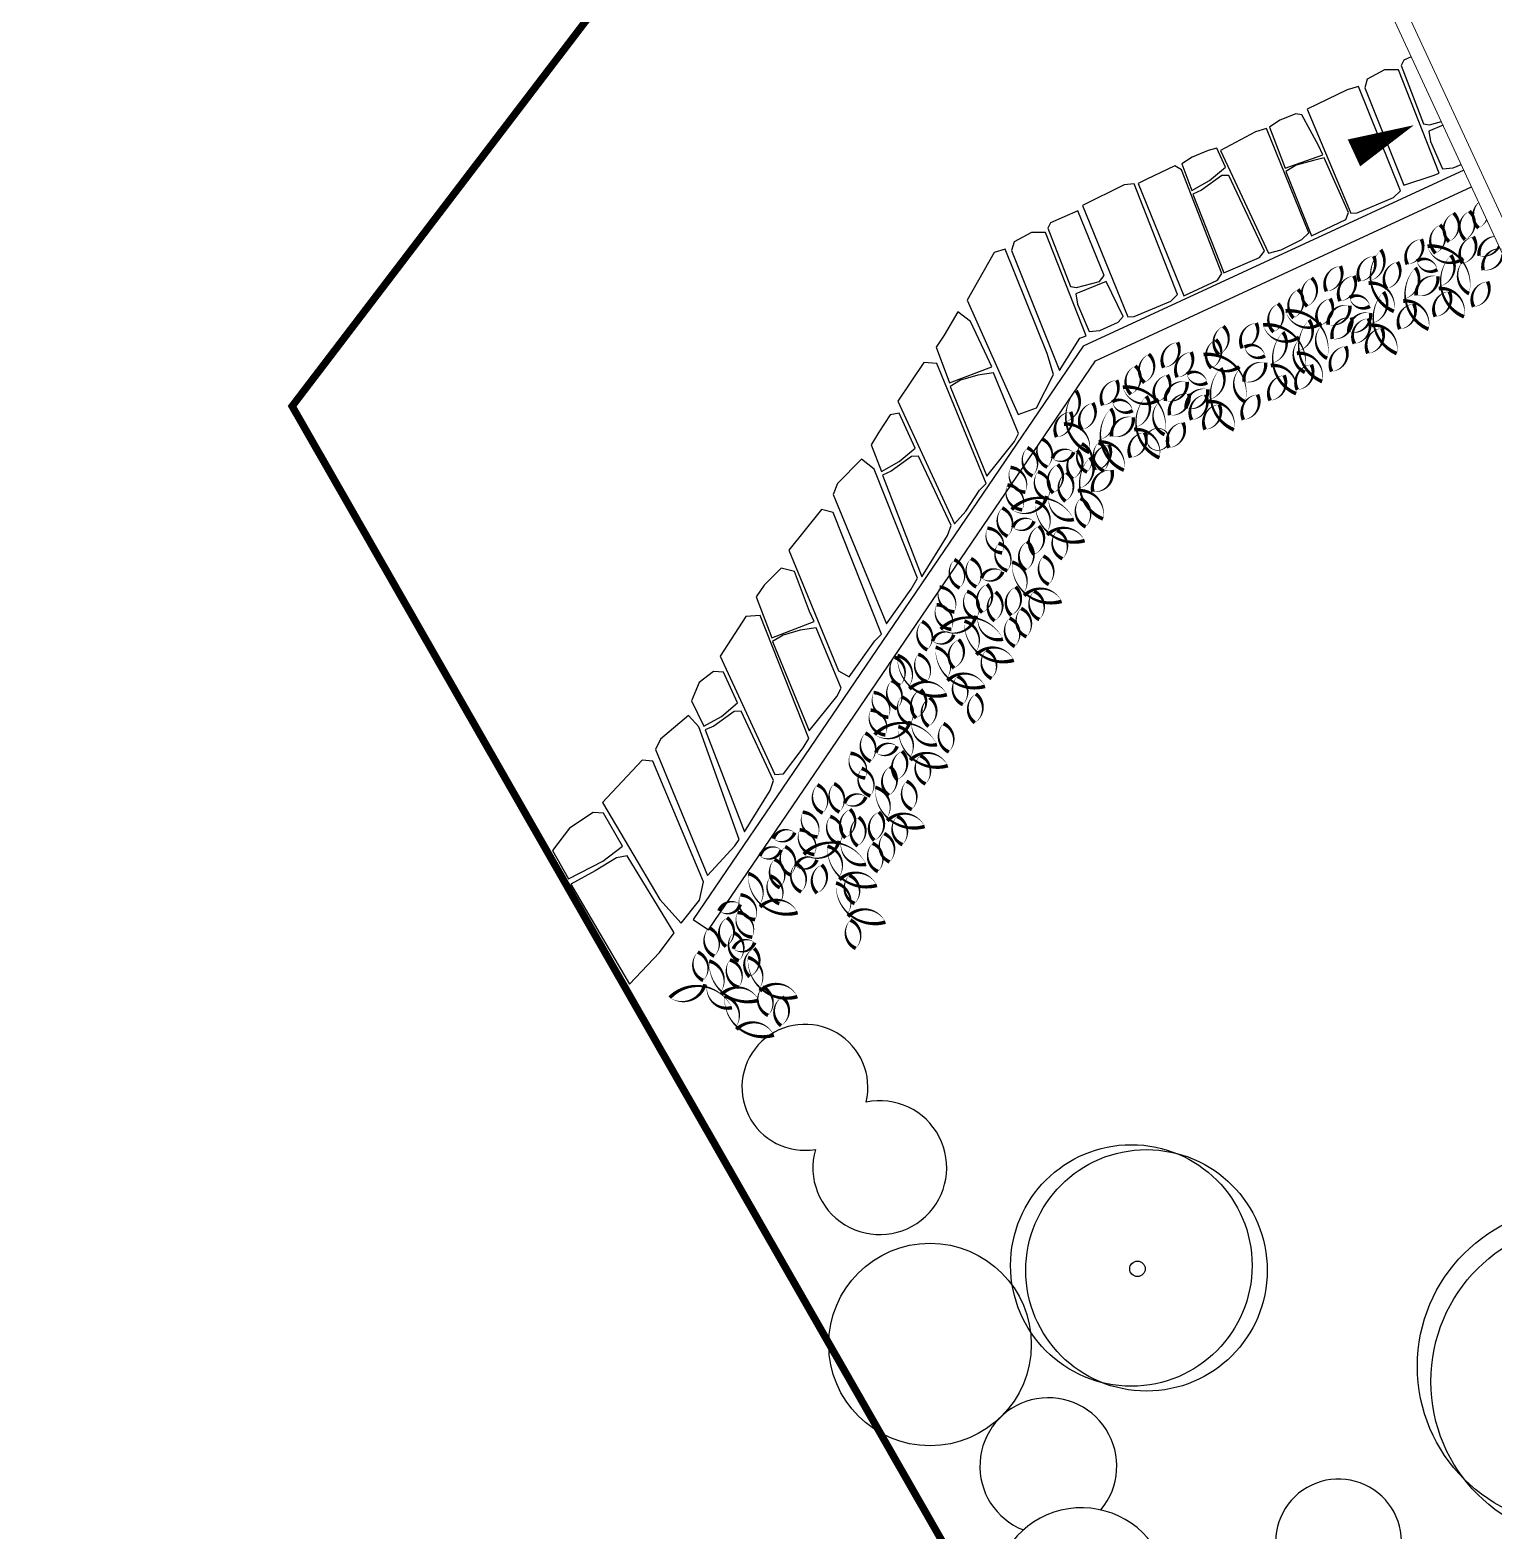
# Model space of a CAD drawing. Header units: metres. Extents: x -183 to 1639, y -350 to 198.
# Drawn here: x 1312.23 to 1332.02, y -24.85 to -4.57 of the extents above; entities that cross this region are included whole.
import ezdxf

# ---------------------------------------------------------------- set-up
doc = ezdxf.new("R2010")
doc.units = ezdxf.units.M
doc.header["$MEASUREMENT"] = 0
doc.linetypes.add('DASHED', pattern=[19.05, 12.7, -6.35])
for name, color, linetype in [('dveře', 3, 'Continuous'), ('kanalizace', 36, 'Continuous'), ('PODL0$0$HSV_POD', 7, 'Continuous'), ('SRAFY-TERÉN', 252, 'Continuous'), ('zariz.predmety', 203, 'Continuous'), ('ZDIVO', 1, 'Continuous')]:
    doc.layers.add(name, color=color, linetype=linetype)
picture_1 = doc.add_image_def('image4.jpg', size_in_pixel=(1920, 1200))

msp = doc.modelspace()

# ---------------------------------------------------------------- linework, layer by layer
at = {"linetype": 'Continuous', "lineweight": 0, "const_width": 0.1, "flags": 128}
msp.add_lwpolyline([(1336.027, 7.085), (1352.018, -27.463), (1336.582, -34.594, -0.388879), (1328.594, -32.044), (1315.775, -9.656), (1324.595, 1.918)], format="xyb", close=True, dxfattribs=at)
at = {"layer": 'dveře', "linetype": 'Continuous', "lineweight": 0}
msp.add_lwpolyline([(1335.15, 4.696), (1339.614, -4.951), (1332.445, -8.269), (1327.98, 1.377)], close=True, dxfattribs=at)
at = {"layer": 'dveře', "linetype": 'DASHED', "lineweight": 0}
msp.add_lwpolyline([(1335.052, 4.43), (1339.349, -4.854), (1332.543, -8.004), (1328.246, 1.28)], close=True, dxfattribs=at)
at = {"layer": 'kanalizace', "lineweight": 0, "ltscale": 0.06}
msp.add_circle((1327.475, -10.103), 0.15, dxfattribs=at)
at = {"layer": 'PODL0$0$HSV_POD'}
msp.add_line((1317.425, -12.539), (1315.775, -9.656), dxfattribs=at)
at = {"layer": 'PODL0$0$HSV_POD', "const_width": 0.01}
for points in [[(1315.775, -9.656), (1324.595, 1.918)], [(1319.995, -17.026), (1317.425, -12.539)], [(1319.995, -17.026), (1328.594, -32.044)]]:
    msp.add_lwpolyline(points, dxfattribs=at)
at = {"layer": 'SRAFY-TERÉN'}
for p, q in [((1331.609, -6.463), (1326.466, -8.844)), ((1326.634, -9.042), (1331.714, -6.69)), ((1326.466, -8.844), (1321.194, -16.593)), ((1321.401, -16.734), (1326.634, -9.042)), ((1321.194, -16.593), (1321.401, -16.734))]:
    msp.add_line(p, q, dxfattribs=at)
for points in [[(1330.901, -4.932), (1330.798, -4.977), (1330.763, -5.052), (1331.067, -5.838), (1331.148, -5.851), (1331.307, -5.809)], [(1330.802, -6.667), (1331.196, -6.537), (1331.279, -6.505), (1330.729, -5.108), (1330.54, -5.109), (1330.306, -5.234), (1330.271, -5.351), (1330.802, -6.667)], [(1330.185, -5.336), (1330.036, -5.378), (1329.493, -5.642), (1330.084, -7.045), (1330.171, -7.04), (1330.662, -6.834), (1330.755, -6.744), (1330.185, -5.336)], [(1329.195, -6.436), (1329.704, -6.257), (1329.648, -6.131), (1329.423, -5.719), (1329.341, -5.703), (1329.122, -5.791), (1328.982, -5.882), (1329.195, -6.436)], [(1331.33, -5.859), (1331.139, -5.938), (1331.162, -6.076), (1331.323, -6.448), (1331.467, -6.435), (1331.574, -6.387)], [(1328.945, -5.903), (1328.796, -5.945), (1328.32, -6.198), (1328.969, -7.585), (1329.144, -7.542), (1329.422, -7.401), (1329.515, -7.311), (1328.945, -5.903)], [(1328.945, -5.903), (1328.796, -5.945), (1328.32, -6.198), (1328.969, -7.585), (1329.144, -7.542), (1329.422, -7.401), (1329.515, -7.311), (1328.945, -5.903)], [(1327.936, -6.74), (1328.173, -6.606), (1328.39, -6.423), (1328.274, -6.166), (1328.157, -6.201), (1327.938, -6.289), (1327.798, -6.38), (1327.936, -6.74)], [(1327.828, -8.164), (1328.28, -7.95), (1328.341, -7.86), (1327.796, -6.46), (1327.705, -6.406), (1327.317, -6.593), (1327.211, -6.644), (1327.828, -8.164)], [(1329.552, -7.355), (1330.017, -7.13), (1330.054, -7.037), (1329.722, -6.298), (1329.577, -6.333), (1329.345, -6.399), (1329.204, -6.484), (1329.552, -7.355)], [(1327.155, -6.648), (1327.021, -6.662), (1326.456, -6.941), (1327.07, -8.447), (1327.157, -8.442), (1327.649, -8.236), (1327.741, -8.146), (1327.155, -6.648)], [(1328.368, -7.853), (1328.847, -7.646), (1328.917, -7.56), (1328.436, -6.535), (1328.342, -6.539), (1328.067, -6.737), (1327.95, -6.789), (1328.368, -7.853)], [(1326.392, -7.017), (1326.024, -7.176), (1325.989, -7.251), (1326.293, -8.037), (1326.375, -8.05), (1326.685, -7.969), (1326.748, -7.887), (1326.392, -7.017)], [(1326.144, -9.172), (1326.422, -8.736), (1326.505, -8.704), (1325.955, -7.307), (1325.766, -7.308), (1325.533, -7.433), (1325.497, -7.55), (1326.144, -9.172)], [(1325.411, -7.535), (1325.262, -7.577), (1324.896, -8.224), (1325.589, -9.768), (1325.834, -9.676), (1326.066, -9.228), (1325.981, -8.943), (1325.411, -7.535)], [(1326.778, -7.969), (1326.365, -8.138), (1326.388, -8.275), (1326.549, -8.647), (1326.693, -8.634), (1326.941, -8.522), (1327.007, -8.442), (1326.778, -7.969)], [(1324.658, -9.341), (1325.231, -9.122), (1325.168, -8.987), (1324.943, -8.51), (1324.771, -8.378), (1324.586, -8.697), (1324.477, -8.856), (1324.658, -9.341)], [(1324.486, -9.078), (1324.312, -9.066), (1323.961, -9.589), (1324.725, -11.244), (1324.88, -11.075), (1325.063, -10.791), (1325.155, -10.702), (1324.486, -9.078)], [(1325.163, -10.6), (1325.537, -10.134), (1325.591, -10.024), (1325.256, -9.206), (1325.04, -9.238), (1324.808, -9.305), (1324.668, -9.39), (1325.163, -10.6)], [(1323.74, -10.538), (1323.977, -10.404), (1324.194, -10.221), (1323.979, -9.75), (1323.856, -9.772), (1323.706, -10.009), (1323.602, -10.178), (1323.74, -10.538)], [(1324.286, -11.964), (1324.633, -11.405), (1324.68, -11.27), (1324.24, -10.333), (1324.146, -10.337), (1323.871, -10.535), (1323.754, -10.587), (1324.286, -11.964)], [(1323.808, -12.598), (1324.143, -12.13), (1324.227, -11.981), (1323.639, -10.509), (1323.468, -10.37), (1323.147, -10.703), (1323.085, -10.85), (1323.808, -12.598)], [(1323.089, -11.093), (1322.931, -11.054), (1322.49, -11.604), (1323.161, -13.231), (1323.302, -13.315), (1323.649, -12.826), (1323.742, -12.736), (1323.089, -11.093)], [(1322.259, -12.787), (1322.832, -12.567), (1322.769, -12.432), (1322.563, -11.892), (1322.383, -11.847), (1322.155, -12.073), (1322.046, -12.232), (1322.259, -12.787)], [(1322.101, -12.483), (1321.907, -12.497), (1321.562, -13.034), (1322.3, -14.634), (1322.414, -14.627), (1322.682, -14.275), (1322.757, -14.147), (1322.101, -12.483)], [(1322.764, -14.045), (1323.138, -13.579), (1323.193, -13.469), (1322.857, -12.652), (1322.641, -12.684), (1322.409, -12.75), (1322.269, -12.835), (1322.764, -14.045)], [(1321.341, -13.983), (1321.578, -13.849), (1321.795, -13.666), (1321.605, -13.25), (1321.468, -13.24), (1321.278, -13.391), (1321.173, -13.637), (1321.341, -13.983)], [(1321.887, -15.409), (1322.234, -14.851), (1322.281, -14.716), (1321.842, -13.779), (1321.747, -13.782), (1321.472, -13.98), (1321.355, -14.032), (1321.887, -15.409)], [(1321.388, -15.999), (1321.756, -15.601), (1321.816, -15.511), (1321.273, -13.989), (1321.132, -13.837), (1320.752, -14.157), (1320.687, -14.295), (1321.388, -15.999)], [(1320.65, -14.453), (1320.506, -14.442), (1319.971, -15.015), (1320.744, -16.326), (1321.032, -16.644), (1321.279, -16.332), (1321.335, -16.085), (1320.65, -14.453)], [(1319.509, -16.046), (1319.976, -15.807), (1320.239, -15.605), (1319.981, -15.159), (1319.843, -15.149), (1319.525, -15.359), (1319.292, -15.664), (1319.509, -16.046)], [(1320.334, -17.471), (1320.74, -17.04), (1320.938, -16.777), (1320.303, -15.736), (1320.157, -15.763), (1319.87, -15.936), (1319.54, -16.117), (1320.334, -17.471)]]:
    msp.add_lwpolyline(points, dxfattribs=at)
at = {"layer": 'zariz.predmety', "color": 253, "linetype": 'Continuous', "ltscale": 0.001}
for points in [[(1331.812, -6.901, 0.00759, 0.05, 0.431142), (1331.809, -7.247, 0, 0, 0), (1331.809, -7.247, 0, 0.0176, 0.170881), (1331.92, -7.134, 0, 0, 0)], [(1332.025, -7.361, 0.00923, 0.05, 0.412671), (1331.816, -7.623, 0, 0, 0), (1331.816, -7.623, 0, 0.0355, 0.354878), (1332.087, -7.495, 0, 0, 0)]]:
    msp.add_lwpolyline(points, format="xyseb", dxfattribs=at)
for points in [[(1331.411, -7.431, 0, 0, 0.520567), (1331.411, -7.431, 0, 0.05, 0.520567), (1331.471, -7.046, 0, 0.05, 0.520567), (1331.411, -7.431, 0.05, 0.05, 0)], [(1331.627, -7.404, 0, 0, 0.520567), (1331.627, -7.404, 0, 0.05, 0.520567), (1331.686, -7.02, 0, 0.05, 0.520567), (1331.627, -7.404, 0.05, 0.05, 0)], [(1331.229, -7.588, 0, 0, 0.520567), (1331.229, -7.588, 0, 0.05, 0.520567), (1331.288, -7.204, 0, 0.05, 0.520567), (1331.229, -7.588, 0.05, 0.05, 0)], [(1331.036, -7.398, 0, 0, 0.520567), (1331.036, -7.398, 0, 0.05, 0.520567), (1330.848, -7.738, 0, 0.05, 0.520567), (1331.036, -7.398, 0.05, 0.05, 0)], [(1331.12, -7.494, 0, 0, 0.520567), (1331.12, -7.494, 0, 0.05, 0.520567), (1331.603, -7.659, 0, 0.05, 0.520567), (1331.609, -7.69, 0, 0.05, 0.520567), (1331.682, -8.134, 0, 0.05, 0.520567), (1331.12, -7.494, 0.05, 0.05, 0)], [(1331.738, -7.365, 0, 0, 0.520567), (1331.738, -7.365, 0, 0.05, 0.520567), (1331.593, -7.726, 0, 0.05, 0.520567), (1331.738, -7.365, 0.05, 0.05, 0)], [(1332.131, -7.525, 0, 0, 0), (1332.131, -7.525, 0, 0.05, 0.520567), (1331.873, -7.816, 0, 0.0414, 0.420023), (1332.137, -7.603, 0, 0.0414, 0.420023)], [(1330.203, -7.968, 0, 0, 0.520567), (1330.203, -7.968, 0, 0.05, 0.520567), (1330.391, -7.628, 0, 0.05, 0.520567), (1330.203, -7.968, 0.05, 0.05, 0)], [(1330.665, -8.374, 0, 0, 0.520567), (1330.665, -8.374, 0, 0.05, 0.520567), (1330.324, -7.994, 0, 0.05, 0.520567), (1330.334, -7.964, 0, 0.05, 0.520567), (1330.488, -7.541, 0, 0.05, 0.520567), (1330.665, -8.374, 0.05, 0.05, 0)], [(1330.713, -7.706, 0, 0, 0.520567), (1330.713, -7.706, 0, 0.05, 0.520567), (1330.568, -8.067, 0, 0.05, 0.520567), (1330.713, -7.706, 0.05, 0.05, 0)], [(1330.977, -7.692, 0, 0, 0.520567), (1330.977, -7.692, 0, 0.05, 0.520567), (1331.252, -7.809, 0, 0.05, 0.520567), (1330.977, -7.692, 0.05, 0.05, 0)], [(1331.613, -8.448, 0, 0, 0.520567), (1331.613, -8.448, 0, 0.05, 0.520567), (1331.272, -8.067, 0, 0.05, 0.520567), (1331.282, -8.037, 0, 0.05, 0.520567), (1331.436, -7.614, 0, 0.05, 0.520567), (1331.613, -8.448, 0.05, 0.05, 0)], [(1329.493, -8.306, 0, 0, 0.520567), (1329.493, -8.306, 0, 0.05, 0.520567), (1329.553, -7.921, 0, 0.05, 0.520567), (1329.493, -8.306, 0.05, 0.05, 0)], [(1329.942, -7.762, 0, 0, 0.520567), (1329.942, -7.762, 0, 0.05, 0.520567), (1329.754, -8.103, 0, 0.05, 0.520567), (1329.942, -7.762, 0.05, 0.05, 0)], [(1330.125, -7.894, 0, 0, 0.520567), (1330.125, -7.894, 0, 0.05, 0.520567), (1329.937, -8.235, 0, 0.05, 0.520567), (1330.125, -7.894, 0.05, 0.05, 0)], [(1331.133, -8.616, 0, 0, 0.520567), (1331.133, -8.616, 0, 0.05, 0.520567), (1330.792, -8.236, 0, 0.05, 0.520567), (1330.802, -8.206, 0, 0.05, 0.520567), (1330.956, -7.783, 0, 0.05, 0.520567), (1331.133, -8.616, 0.05, 0.05, 0)], [(1330.968, -8.158, 0, 0, 0.520567), (1330.968, -8.158, 0, 0.05, 0.520567), (1331.26, -7.901, 0, 0.05, 0.520567), (1330.968, -8.158, 0.05, 0.05, 0)], [(1329.311, -8.463, 0, 0, 0.520567), (1329.311, -8.463, 0, 0.05, 0.520567), (1329.37, -8.079, 0, 0.05, 0.520567), (1329.311, -8.463, 0.05, 0.05, 0)], [(1330.703, -8.944, 0, 0, 0.520567), (1330.703, -8.944, 0, 0.05, 0.520567), (1330.362, -8.564, 0, 0.05, 0.520567), (1330.372, -8.534, 0, 0.05, 0.520567), (1330.525, -8.111, 0, 0.05, 0.520567), (1330.703, -8.944, 0.05, 0.05, 0)], [(1331.225, -8.445, 0, 0, 0.520567), (1331.225, -8.445, 0, 0.05, 0.520567), (1331.413, -8.105, 0, 0.05, 0.520567), (1331.225, -8.445, 0.05, 0.05, 0)], [(1331.743, -8.312, 0, 0, 0.520567), (1331.743, -8.312, 0, 0.05, 0.520567), (1331.931, -7.972, 0, 0.05, 0.520567), (1331.743, -8.312, 0.05, 0.05, 0)], [(1329.04, -8.653, 0, 0, 0.520567), (1329.04, -8.653, 0, 0.05, 0.520567), (1329.099, -8.269, 0, 0.05, 0.520567), (1329.04, -8.653, 0.05, 0.05, 0)], [(1329.802, -8.202, 0, 0, 0.520567), (1329.802, -8.202, 0, 0.05, 0.520567), (1329.657, -8.563, 0, 0.05, 0.520567), (1329.802, -8.202, 0.05, 0.05, 0)], [(1329.778, -8.554, 0, 0, 0.520567), (1329.778, -8.554, 0, 0.05, 0.520567), (1330.07, -8.297, 0, 0.05, 0.520567), (1329.778, -8.554, 0.05, 0.05, 0)], [(1330.067, -8.188, 0, 0, 0.520567), (1330.067, -8.188, 0, 0.05, 0.520567), (1330.341, -8.306, 0, 0.05, 0.520567), (1330.067, -8.188, 0.05, 0.05, 0)], [(1330.745, -8.614, 0, 0, 0.520567), (1330.745, -8.614, 0, 0.05, 0.520567), (1330.933, -8.273, 0, 0.05, 0.520567), (1330.745, -8.614, 0.05, 0.05, 0)], [(1328.804, -8.532, 0, 0, 0.520567), (1328.804, -8.532, 0, 0.05, 0.520567), (1328.616, -8.872, 0, 0.05, 0.520567), (1328.804, -8.532, 0.05, 0.05, 0)], [(1329.202, -8.369, 0, 0, 0.520567), (1329.202, -8.369, 0, 0.05, 0.520567), (1329.685, -8.534, 0, 0.05, 0.520567), (1329.691, -8.565, 0, 0.05, 0.520567), (1329.764, -9.009, 0, 0.05, 0.520567), (1329.202, -8.369, 0.05, 0.05, 0)], [(1329.695, -9.323, 0, 0, 0.520567), (1329.695, -9.323, 0, 0.05, 0.520567), (1329.354, -8.942, 0, 0.05, 0.520567), (1329.364, -8.912, 0, 0.05, 0.520567), (1329.518, -8.489, 0, 0.05, 0.520567), (1329.695, -9.323, 0.05, 0.05, 0)], [(1330.093, -8.456, 0, 0, 0.520567), (1330.093, -8.456, 0, 0.05, 0.520567), (1329.834, -8.747, 0, 0.05, 0.520567), (1330.093, -8.456, 0.05, 0.05, 0)], [(1330.057, -8.654, 0, 0, 0.520567), (1330.057, -8.654, 0, 0.05, 0.520567), (1330.35, -8.397, 0, 0.05, 0.520567), (1330.057, -8.654, 0.05, 0.05, 0)], [(1330.131, -8.81, 0, 0, 0.520567), (1330.131, -8.81, 0, 0.05, 0.520567), (1330.319, -8.469, 0, 0.05, 0.520567), (1330.131, -8.81, 0.05, 0.05, 0)], [(1328.301, -8.958, 0, 0, 0.520567), (1328.301, -8.958, 0, 0.05, 0.520567), (1328.36, -8.574, 0, 0.05, 0.520567), (1328.301, -8.958, 0.05, 0.05, 0)], [(1328.898, -8.558, 0, 0, 0.520567), (1328.898, -8.558, 0, 0.05, 0.520567), (1329.382, -8.723, 0, 0.05, 0.520567), (1329.388, -8.754, 0, 0.05, 0.520567), (1329.461, -9.198, 0, 0.05, 0.520567), (1328.898, -8.558, 0.05, 0.05, 0)], [(1329.343, -9.487, 0, 0, 0.520567), (1329.343, -9.487, 0, 0.05, 0.520567), (1329.002, -9.107, 0, 0.05, 0.520567), (1329.012, -9.077, 0, 0.05, 0.520567), (1329.166, -8.654, 0, 0.05, 0.520567), (1329.343, -9.487, 0.05, 0.05, 0)], [(1330.314, -8.942, 0, 0, 0.520567), (1330.314, -8.942, 0, 0.05, 0.520567), (1330.502, -8.601, 0, 0.05, 0.520567), (1330.314, -8.942, 0.05, 0.05, 0)], [(1327.742, -8.793, 0, 0, 0.520567), (1327.742, -8.793, 0, 0.05, 0.520567), (1327.554, -9.134, 0, 0.05, 0.520567), (1327.742, -8.793, 0.05, 0.05, 0)], [(1327.925, -8.925, 0, 0, 0.520567), (1327.925, -8.925, 0, 0.05, 0.520567), (1327.737, -9.265, 0, 0.05, 0.520567), (1327.925, -8.925, 0.05, 0.05, 0)], [(1328.2, -9.141, 0, 0, 0.520567), (1328.2, -9.141, 0, 0.05, 0.520567), (1328.259, -8.756, 0, 0.05, 0.520567), (1328.2, -9.141, 0.05, 0.05, 0)], [(1328.649, -8.857, 0, 0, 0.520567), (1328.649, -8.857, 0, 0.05, 0.520567), (1328.923, -8.975, 0, 0.05, 0.520567), (1328.649, -8.857, 0.05, 0.05, 0)], [(1329.825, -9.187, 0, 0, 0.520567), (1329.825, -9.187, 0, 0.05, 0.520567), (1330.013, -8.847, 0, 0.05, 0.520567), (1329.825, -9.187, 0.05, 0.05, 0)], [(1327.111, -9.494, 0, 0, 0.520567), (1327.111, -9.494, 0, 0.05, 0.520567), (1327.17, -9.11, 0, 0.05, 0.520567), (1327.111, -9.494, 0.05, 0.05, 0)], [(1327.294, -9.337, 0, 0, 0.520567), (1327.294, -9.337, 0, 0.05, 0.520567), (1327.353, -8.952, 0, 0.05, 0.520567), (1327.294, -9.337, 0.05, 0.05, 0)], [(1328.093, -8.958, 0, 0, 0.520567), (1328.093, -8.958, 0, 0.05, 0.520567), (1328.577, -9.122, 0, 0.05, 0.520567), (1328.583, -9.153, 0, 0.05, 0.520567), (1328.656, -9.597, 0, 0.05, 0.520567), (1328.093, -8.958, 0.05, 0.05, 0)], [(1328.503, -9.975, 0, 0, 0.520567), (1328.503, -9.975, 0, 0.05, 0.520567), (1328.162, -9.595, 0, 0.05, 0.520567), (1328.172, -9.564, 0, 0.05, 0.520567), (1328.326, -9.141, 0, 0.05, 0.520567), (1328.503, -9.975, 0.05, 0.05, 0)], [(1328.64, -9.323, 0, 0, 0.520567), (1328.64, -9.323, 0, 0.05, 0.520567), (1328.932, -9.067, 0, 0.05, 0.520567), (1328.64, -9.323, 0.05, 0.05, 0)], [(1329.361, -9.435, 0, 0, 0.520567), (1329.361, -9.435, 0, 0.05, 0.520567), (1329.549, -9.094, 0, 0.05, 0.520567), (1329.361, -9.435, 0.05, 0.05, 0)], [(1326.918, -9.304, 0, 0, 0.520567), (1326.918, -9.304, 0, 0.05, 0.520567), (1326.73, -9.644, 0, 0.05, 0.520567), (1326.918, -9.304, 0.05, 0.05, 0)], [(1327.603, -9.233, 0, 0, 0.520567), (1327.603, -9.233, 0, 0.05, 0.520567), (1327.458, -9.594, 0, 0.05, 0.520567), (1327.603, -9.233, 0.05, 0.05, 0)], [(1327.578, -9.585, 0, 0, 0.520567), (1327.578, -9.585, 0, 0.05, 0.520567), (1327.87, -9.328, 0, 0.05, 0.520567), (1327.578, -9.585, 0.05, 0.05, 0)], [(1327.867, -9.219, 0, 0, 0.520567), (1327.867, -9.219, 0, 0.05, 0.520567), (1328.142, -9.337, 0, 0.05, 0.520567), (1327.867, -9.219, 0.05, 0.05, 0)], [(1328.993, -9.579, 0, 0, 0.520567), (1328.993, -9.579, 0, 0.05, 0.520567), (1329.181, -9.239, 0, 0.05, 0.520567), (1328.993, -9.579, 0.05, 0.05, 0)], [(1326.548, -10.28, 0, 0, 0.520567), (1326.548, -10.28, 0, 0.05, 0.520567), (1326.206, -9.9, 0, 0.05, 0.520567), (1326.216, -9.87, 0, 0.05, 0.520567), (1326.37, -9.447, 0, 0.05, 0.520567), (1326.548, -10.28, 0.05, 0.05, 0)], [(1327.002, -9.4, 0, 0, 0.520567), (1327.002, -9.4, 0, 0.05, 0.520567), (1327.485, -9.565, 0, 0.05, 0.520567), (1327.492, -9.596, 0, 0.05, 0.520567), (1327.565, -10.04, 0, 0.05, 0.520567), (1327.002, -9.4, 0.05, 0.05, 0)], [(1327.496, -10.353, 0, 0, 0.520567), (1327.496, -10.353, 0, 0.05, 0.520567), (1327.155, -9.973, 0, 0.05, 0.520567), (1327.165, -9.943, 0, 0.05, 0.520567), (1327.318, -9.52, 0, 0.05, 0.520567), (1327.496, -10.353, 0.05, 0.05, 0)], [(1327.893, -9.487, 0, 0, 0.520567), (1327.893, -9.487, 0, 0.05, 0.520567), (1327.635, -9.777, 0, 0.05, 0.520567), (1327.893, -9.487, 0.05, 0.05, 0)], [(1327.858, -9.685, 0, 0, 0.520567), (1327.858, -9.685, 0, 0.05, 0.520567), (1328.15, -9.428, 0, 0.05, 0.520567), (1327.858, -9.685, 0.05, 0.05, 0)], [(1327.932, -9.841, 0, 0, 0.520567), (1327.932, -9.841, 0, 0.05, 0.520567), (1328.12, -9.5, 0, 0.05, 0.520567), (1327.932, -9.841, 0.05, 0.05, 0)], [(1328.633, -9.839, 0, 0, 0.520567), (1328.633, -9.839, 0, 0.05, 0.520567), (1328.821, -9.499, 0, 0.05, 0.520567), (1328.633, -9.839, 0.05, 0.05, 0)], [(1326.107, -10.073, 0, 0, 0.520567), (1326.107, -10.073, 0, 0.05, 0.520567), (1326.295, -9.733, 0, 0.05, 0.520567), (1326.107, -10.073, 0.05, 0.05, 0)], [(1326.595, -9.612, 0, 0, 0.520567), (1326.595, -9.612, 0, 0.05, 0.520567), (1326.45, -9.973, 0, 0.05, 0.520567), (1326.595, -9.612, 0.05, 0.05, 0)], [(1327.016, -10.522, 0, 0, 0.520567), (1327.016, -10.522, 0, 0.05, 0.520567), (1326.675, -10.141, 0, 0.05, 0.520567), (1326.685, -10.111, 0, 0.05, 0.520567), (1326.838, -9.688, 0, 0.05, 0.520567), (1327.016, -10.522, 0.05, 0.05, 0)], [(1326.86, -9.597, 0, 0, 0.520567), (1326.86, -9.597, 0, 0.05, 0.520567), (1327.134, -9.715, 0, 0.05, 0.520567), (1326.86, -9.597, 0.05, 0.05, 0)], [(1328.115, -9.972, 0, 0, 0.520567), (1328.115, -9.972, 0, 0.05, 0.520567), (1328.303, -9.632, 0, 0.05, 0.520567), (1328.115, -9.972, 0.05, 0.05, 0)], [(1326.85, -10.064, 0, 0, 0.520567), (1326.85, -10.064, 0, 0.05, 0.520567), (1327.143, -9.807, 0, 0.05, 0.520567), (1326.85, -10.064, 0.05, 0.05, 0)], [(1327.626, -10.218, 0, 0, 0.520567), (1327.626, -10.218, 0, 0.05, 0.520567), (1327.814, -9.878, 0, 0.05, 0.520567), (1327.626, -10.218, 0.05, 0.05, 0)], [(1325.908, -10.098, 0, 0, 0.520567), (1325.908, -10.098, 0, 0.05, 0.520567), (1325.98, -10.48, 0, 0.05, 0.520567), (1325.908, -10.098, 0.05, 0.05, 0)], [(1326.744, -10.531, 0, 0, 0.520567), (1326.744, -10.531, 0, 0.05, 0.520567), (1326.672, -10.149, 0, 0.05, 0.520567), (1326.744, -10.531, 0.05, 0.05, 0)], [(1327.107, -10.351, 0, 0, 0.520567), (1327.107, -10.351, 0, 0.05, 0.520567), (1327.295, -10.011, 0, 0.05, 0.520567), (1327.107, -10.351, 0.05, 0.05, 0)], [(1325.711, -10.217, 0, 0, 0.520567), (1325.711, -10.217, 0, 0.05, 0.520567), (1325.782, -10.599, 0, 0.05, 0.520567), (1325.711, -10.217, 0.05, 0.05, 0)], [(1326.05, -10.362, 0, 0, 0.520567), (1326.05, -10.362, 0, 0.05, 0.520567), (1326.337, -10.278, 0, 0.05, 0.520567), (1326.05, -10.362, 0.05, 0.05, 0)], [(1326.323, -10.638, 0, 0, 0.520567), (1326.323, -10.638, 0, 0.05, 0.520567), (1326.384, -10.254, 0, 0.05, 0.520567), (1326.323, -10.638, 0.05, 0.05, 0)], [(1326.519, -10.546, 0, 0, 0.520567), (1326.519, -10.546, 0, 0.05, 0.520567), (1326.447, -10.164, 0, 0.05, 0.520567), (1326.519, -10.546, 0.05, 0.05, 0)], [(1326.734, -11.181, 0, 0, 0.520567), (1326.734, -11.181, 0, 0.05, 0.520567), (1326.393, -10.8, 0, 0.05, 0.520567), (1326.403, -10.77, 0, 0.05, 0.520567), (1326.557, -10.347, 0, 0.05, 0.520567), (1326.734, -11.181, 0.05, 0.05, 0)], [(1326.627, -10.519, 0, 0, 0.520567), (1326.627, -10.519, 0, 0.05, 0.520567), (1326.815, -10.179, 0, 0.05, 0.520567), (1326.627, -10.519, 0.05, 0.05, 0)], [(1325.683, -10.818, 0, 0, 0.520567), (1325.683, -10.818, 0, 0.05, 0.520567), (1325.484, -10.484, 0, 0.05, 0.520567), (1325.683, -10.818, 0.05, 0.05, 0)], [(1325.855, -10.541, 0, 0, 0.520567), (1325.855, -10.541, 0, 0.05, 0.520567), (1325.973, -10.912, 0, 0.05, 0.520567), (1325.855, -10.541, 0.05, 0.05, 0)], [(1326.06, -10.828, 0, 0, 0.520567), (1326.06, -10.828, 0, 0.05, 0.520567), (1326.122, -10.444, 0, 0.05, 0.520567), (1326.06, -10.828, 0.05, 0.05, 0)], [(1326.24, -10.552, 0, 0, 0.520567), (1326.24, -10.552, 0, 0.05, 0.520567), (1326.227, -10.94, 0, 0.05, 0.520567), (1326.24, -10.552, 0.05, 0.05, 0)], [(1326.855, -10.521, 0, 0, 0.520567), (1326.855, -10.521, 0, 0.05, 0.520567), (1326.597, -10.812, 0, 0.05, 0.520567), (1326.855, -10.521, 0.05, 0.05, 0)], [(1325.642, -11.056, 0, 0, 0.520567), (1325.642, -11.056, 0, 0.05, 0.520567), (1325.443, -10.721, 0, 0.05, 0.520567), (1325.642, -11.056, 0.05, 0.05, 0)], [(1325.499, -11.053, 0, 0, 0.520567), (1325.499, -11.053, 0, 0.05, 0.520567), (1325.976, -10.871, 0, 0.05, 0.520567), (1326.001, -10.892, 0, 0.05, 0.520567), (1326.34, -11.187, 0, 0.05, 0.520567), (1325.499, -11.053, 0.05, 0.05, 0)], [(1326.486, -11.473, 0, 0, 0.520567), (1326.486, -11.473, 0, 0.05, 0.520567), (1325.981, -11.397, 0, 0.05, 0.520567), (1325.97, -11.367, 0, 0.05, 0.520567), (1325.819, -10.944, 0, 0.05, 0.520567), (1326.486, -11.473, 0.05, 0.05, 0)], [(1326.5, -11.286, 0, 0, 0.520567), (1326.5, -11.286, 0, 0.05, 0.520567), (1326.428, -10.903, 0, 0.05, 0.520567), (1326.5, -11.286, 0.05, 0.05, 0)], [(1325.372, -11.032, 0, 0, 0.520567), (1325.372, -11.032, 0, 0.05, 0.520567), (1325.444, -11.414, 0, 0.05, 0.520567), (1325.372, -11.032, 0.05, 0.05, 0)], [(1325.515, -11.295, 0, 0, 0.520567), (1325.515, -11.295, 0, 0.05, 0.520567), (1325.801, -11.211, 0, 0.05, 0.520567), (1325.515, -11.295, 0.05, 0.05, 0)], [(1325.371, -11.639, 0, 0, 0.520567), (1325.371, -11.639, 0, 0.05, 0.520567), (1325.172, -11.305, 0, 0.05, 0.520567), (1325.371, -11.639, 0.05, 0.05, 0)], [(1325.805, -11.661, 0, 0, 0.520567), (1325.805, -11.661, 0, 0.05, 0.520567), (1325.866, -11.277, 0, 0.05, 0.520567), (1325.805, -11.661, 0.05, 0.05, 0)], [(1326.186, -11.718, 0, 0, 0.520567), (1326.186, -11.718, 0, 0.05, 0.520567), (1326.114, -11.336, 0, 0.05, 0.520567), (1326.186, -11.718, 0.05, 0.05, 0)], [(1325.322, -11.509, 0, 0, 0.520567), (1325.322, -11.509, 0, 0.05, 0.520567), (1325.441, -11.88, 0, 0.05, 0.520567), (1325.322, -11.509, 0.05, 0.05, 0)], [(1325.705, -11.485, 0, 0, 0.520567), (1325.705, -11.485, 0, 0.05, 0.520567), (1325.691, -11.874, 0, 0.05, 0.520567), (1325.705, -11.485, 0.05, 0.05, 0)], [(1324.725, -11.73, 0, 0, 0.520567), (1324.725, -11.73, 0, 0.05, 0.520567), (1324.797, -12.113, 0, 0.05, 0.520567), (1324.725, -11.73, 0.05, 0.05, 0)], [(1324.95, -11.716, 0, 0, 0.520567), (1324.95, -11.716, 0, 0.05, 0.520567), (1325.022, -12.098, 0, 0.05, 0.520567), (1324.95, -11.716, 0.05, 0.05, 0)], [(1326.174, -12.294, 0, 0, 0.520567), (1326.174, -12.294, 0, 0.05, 0.520567), (1325.669, -12.218, 0, 0.05, 0.520567), (1325.658, -12.188, 0, 0.05, 0.520567), (1325.506, -11.764, 0, 0.05, 0.520567), (1326.174, -12.294, 0.05, 0.05, 0)], [(1326.001, -12.065, 0, 0, 0.520567), (1326.001, -12.065, 0, 0.05, 0.520567), (1325.929, -11.683, 0, 0.05, 0.520567), (1326.001, -12.065, 0.05, 0.05, 0)], [(1325.092, -11.979, 0, 0, 0.520567), (1325.092, -11.979, 0, 0.05, 0.520567), (1325.379, -11.895, 0, 0.05, 0.520567), (1325.092, -11.979, 0.05, 0.05, 0)], [(1324.725, -12.436, 0, 0, 0.520567), (1324.725, -12.436, 0, 0.05, 0.520567), (1324.526, -12.101, 0, 0.05, 0.520567), (1324.725, -12.436, 0.05, 0.05, 0)], [(1324.897, -12.159, 0, 0, 0.520567), (1324.897, -12.159, 0, 0.05, 0.520567), (1325.015, -12.529, 0, 0.05, 0.520567), (1324.897, -12.159, 0.05, 0.05, 0)], [(1325.102, -12.446, 0, 0, 0.520567), (1325.102, -12.446, 0, 0.05, 0.520567), (1325.164, -12.062, 0, 0.05, 0.520567), (1325.102, -12.446, 0.05, 0.05, 0)], [(1325.282, -12.169, 0, 0, 0.520567), (1325.282, -12.169, 0, 0.05, 0.520567), (1325.269, -12.558, 0, 0.05, 0.520567), (1325.282, -12.169, 0.05, 0.05, 0)], [(1325.492, -12.482, 0, 0, 0.520567), (1325.492, -12.482, 0, 0.05, 0.520567), (1325.554, -12.098, 0, 0.05, 0.520567), (1325.492, -12.482, 0.05, 0.05, 0)], [(1325.873, -12.539, 0, 0, 0.520567), (1325.873, -12.539, 0, 0.05, 0.520567), (1325.801, -12.157, 0, 0.05, 0.520567), (1325.873, -12.539, 0.05, 0.05, 0)], [(1324.684, -12.673, 0, 0, 0.520567), (1324.684, -12.673, 0, 0.05, 0.520567), (1324.485, -12.339, 0, 0.05, 0.520567), (1324.684, -12.673, 0.05, 0.05, 0)], [(1325.699, -12.773, 0, 0, 0.520567), (1325.699, -12.773, 0, 0.05, 0.520567), (1325.627, -12.39, 0, 0.05, 0.520567), (1325.699, -12.773, 0.05, 0.05, 0)], [(1324.288, -12.567, 0, 0, 0.520567), (1324.288, -12.567, 0, 0.05, 0.520567), (1324.36, -12.949, 0, 0.05, 0.520567), (1324.288, -12.567, 0.05, 0.05, 0)], [(1324.541, -12.67, 0, 0, 0.520567), (1324.541, -12.67, 0, 0.05, 0.520567), (1325.018, -12.489, 0, 0.05, 0.520567), (1325.043, -12.509, 0, 0.05, 0.520567), (1325.382, -12.805, 0, 0.05, 0.520567), (1324.541, -12.67, 0.05, 0.05, 0)], [(1325.529, -13.09, 0, 0, 0.520567), (1325.529, -13.09, 0, 0.05, 0.520567), (1325.023, -13.015, 0, 0.05, 0.520567), (1325.012, -12.985, 0, 0.05, 0.520567), (1324.861, -12.561, 0, 0.05, 0.520567), (1325.529, -13.09, 0.05, 0.05, 0)], [(1325.542, -12.903, 0, 0, 0.520567), (1325.542, -12.903, 0, 0.05, 0.520567), (1325.471, -12.521, 0, 0.05, 0.520567), (1325.542, -12.903, 0.05, 0.05, 0)], [(1324.43, -12.83, 0, 0, 0.520567), (1324.43, -12.83, 0, 0.05, 0.520567), (1324.717, -12.746, 0, 0.05, 0.520567), (1324.43, -12.83, 0.05, 0.05, 0)], [(1325.139, -13.443, 0, 0, 0.520567), (1325.139, -13.443, 0, 0.05, 0.520567), (1324.634, -13.367, 0, 0.05, 0.520567), (1324.623, -13.338, 0, 0.05, 0.520567), (1324.472, -12.914, 0, 0.05, 0.520567), (1325.139, -13.443, 0.05, 0.05, 0)], [(1324.72, -13.196, 0, 0, 0.520567), (1324.72, -13.196, 0, 0.05, 0.520567), (1324.782, -12.811, 0, 0.05, 0.520567), (1324.72, -13.196, 0.05, 0.05, 0)], [(1325.228, -13.336, 0, 0, 0.520567), (1325.228, -13.336, 0, 0.05, 0.520567), (1325.156, -12.954, 0, 0.05, 0.520567), (1325.228, -13.336, 0.05, 0.05, 0)], [(1323.92, -13.049, 0, 0, 0.520567), (1323.92, -13.049, 0, 0.05, 0.520567), (1323.992, -13.432, 0, 0.05, 0.520567), (1323.92, -13.049, 0.05, 0.05, 0)], [(1324.624, -13.555, 0, 0, 0.520567), (1324.624, -13.555, 0, 0.05, 0.520567), (1324.119, -13.479, 0, 0.05, 0.520567), (1324.108, -13.45, 0, 0.05, 0.520567), (1323.957, -13.026, 0, 0.05, 0.520567), (1324.624, -13.555, 0.05, 0.05, 0)], [(1324.236, -13.01, 0, 0, 0.520567), (1324.236, -13.01, 0, 0.05, 0.520567), (1324.354, -13.38, 0, 0.05, 0.520567), (1324.236, -13.01, 0.05, 0.05, 0)], [(1323.95, -13.747, 0, 0, 0.520567), (1323.95, -13.747, 0, 0.05, 0.520567), (1323.878, -13.365, 0, 0.05, 0.520567), (1323.95, -13.747, 0.05, 0.05, 0)], [(1324.839, -13.689, 0, 0, 0.520567), (1324.839, -13.689, 0, 0.05, 0.520567), (1324.767, -13.307, 0, 0.05, 0.520567), (1324.839, -13.689, 0.05, 0.05, 0)], [(1323.833, -13.861, 0, 0, 0.520567), (1323.833, -13.861, 0, 0.05, 0.520567), (1323.634, -13.527, 0, 0.05, 0.520567), (1323.833, -13.861, 0.05, 0.05, 0)], [(1324.005, -13.584, 0, 0, 0.520567), (1324.005, -13.584, 0, 0.05, 0.520567), (1324.123, -13.955, 0, 0.05, 0.520567), (1324.005, -13.584, 0.05, 0.05, 0)], [(1324.21, -13.871, 0, 0, 0.520567), (1324.21, -13.871, 0, 0.05, 0.520567), (1324.272, -13.487, 0, 0.05, 0.520567), (1324.21, -13.871, 0.05, 0.05, 0)], [(1324.39, -13.595, 0, 0, 0.520567), (1324.39, -13.595, 0, 0.05, 0.520567), (1324.376, -13.984, 0, 0.05, 0.520567), (1324.39, -13.595, 0.05, 0.05, 0)], [(1325.015, -13.545, 0, 0, 0.520567), (1325.015, -13.545, 0, 0.05, 0.520567), (1325.002, -13.934, 0, 0.05, 0.520567), (1325.015, -13.545, 0.05, 0.05, 0)], [(1323.792, -14.099, 0, 0, 0.520567), (1323.792, -14.099, 0, 0.05, 0.520567), (1323.593, -13.764, 0, 0.05, 0.520567), (1323.792, -14.099, 0.05, 0.05, 0)], [(1323.648, -14.096, 0, 0, 0.520567), (1323.648, -14.096, 0, 0.05, 0.520567), (1324.126, -13.915, 0, 0.05, 0.520567), (1324.15, -13.935, 0, 0.05, 0.520567), (1324.49, -14.23, 0, 0.05, 0.520567), (1323.648, -14.096, 0.05, 0.05, 0)], [(1324.636, -14.516, 0, 0, 0.520567), (1324.636, -14.516, 0, 0.05, 0.520567), (1324.131, -14.44, 0, 0.05, 0.520567), (1324.12, -14.411, 0, 0.05, 0.520567), (1323.968, -13.987, 0, 0.05, 0.520567), (1324.636, -14.516, 0.05, 0.05, 0)], [(1324.65, -14.329, 0, 0, 0.520567), (1324.65, -14.329, 0, 0.05, 0.520567), (1324.578, -13.947, 0, 0.05, 0.520567), (1324.65, -14.329, 0.05, 0.05, 0)], [(1323.522, -14.075, 0, 0, 0.520567), (1323.522, -14.075, 0, 0.05, 0.520567), (1323.594, -14.457, 0, 0.05, 0.520567), (1323.522, -14.075, 0.05, 0.05, 0)], [(1323.664, -14.338, 0, 0, 0.520567), (1323.664, -14.338, 0, 0.05, 0.520567), (1323.951, -14.254, 0, 0.05, 0.520567), (1323.664, -14.338, 0.05, 0.05, 0)], [(1323.52, -14.682, 0, 0, 0.520567), (1323.52, -14.682, 0, 0.05, 0.520567), (1323.321, -14.348, 0, 0.05, 0.520567), (1323.52, -14.682, 0.05, 0.05, 0)], [(1323.954, -14.704, 0, 0, 0.520567), (1323.954, -14.704, 0, 0.05, 0.520567), (1324.016, -14.32, 0, 0.05, 0.520567), (1323.954, -14.704, 0.05, 0.05, 0)], [(1324.335, -14.762, 0, 0, 0.520567), (1324.335, -14.762, 0, 0.05, 0.520567), (1324.263, -14.379, 0, 0.05, 0.520567), (1324.335, -14.762, 0.05, 0.05, 0)], [(1323.472, -14.553, 0, 0, 0.520567), (1323.472, -14.553, 0, 0.05, 0.520567), (1323.59, -14.923, 0, 0.05, 0.520567), (1323.472, -14.553, 0.05, 0.05, 0)], [(1323.855, -14.528, 0, 0, 0.520567), (1323.855, -14.528, 0, 0.05, 0.520567), (1323.841, -14.917, 0, 0.05, 0.520567), (1323.855, -14.528, 0.05, 0.05, 0)], [(1322.874, -14.774, 0, 0, 0.520567), (1322.874, -14.774, 0, 0.05, 0.520567), (1322.946, -15.156, 0, 0.05, 0.520567), (1322.874, -14.774, 0.05, 0.05, 0)], [(1323.099, -14.759, 0, 0, 0.520567), (1323.099, -14.759, 0, 0.05, 0.520567), (1323.171, -15.141, 0, 0.05, 0.520567), (1323.099, -14.759, 0.05, 0.05, 0)], [(1324.324, -15.337, 0, 0, 0.520567), (1324.324, -15.337, 0, 0.05, 0.520567), (1323.819, -15.261, 0, 0.05, 0.520567), (1323.807, -15.232, 0, 0.05, 0.520567), (1323.656, -14.808, 0, 0.05, 0.520567), (1324.324, -15.337, 0.05, 0.05, 0)], [(1324.15, -15.108, 0, 0, 0.520567), (1324.15, -15.108, 0, 0.05, 0.520567), (1324.079, -14.726, 0, 0.05, 0.520567), (1324.15, -15.108, 0.05, 0.05, 0)], [(1323.242, -15.022, 0, 0, 0.520567), (1323.242, -15.022, 0, 0.05, 0.520567), (1323.528, -14.938, 0, 0.05, 0.520567), (1323.242, -15.022, 0.05, 0.05, 0)], [(1322.875, -15.479, 0, 0, 0.520567), (1322.875, -15.479, 0, 0.05, 0.520567), (1322.676, -15.144, 0, 0.05, 0.520567), (1322.875, -15.479, 0.05, 0.05, 0)], [(1323.047, -15.202, 0, 0, 0.520567), (1323.047, -15.202, 0, 0.05, 0.520567), (1323.165, -15.572, 0, 0.05, 0.520567), (1323.047, -15.202, 0.05, 0.05, 0)], [(1323.252, -15.489, 0, 0, 0.520567), (1323.252, -15.489, 0, 0.05, 0.520567), (1323.314, -15.105, 0, 0.05, 0.520567), (1323.252, -15.489, 0.05, 0.05, 0)], [(1323.432, -15.212, 0, 0, 0.520567), (1323.432, -15.212, 0, 0.05, 0.520567), (1323.418, -15.601, 0, 0.05, 0.520567), (1323.432, -15.212, 0.05, 0.05, 0)], [(1323.642, -15.525, 0, 0, 0.520567), (1323.642, -15.525, 0, 0.05, 0.520567), (1323.703, -15.141, 0, 0.05, 0.520567), (1323.642, -15.525, 0.05, 0.05, 0)], [(1324.023, -15.583, 0, 0, 0.520567), (1324.023, -15.583, 0, 0.05, 0.520567), (1323.951, -15.2, 0, 0.05, 0.520567), (1324.023, -15.583, 0.05, 0.05, 0)], [(1322.281, -15.504, 0, 0, 0.520567), (1322.281, -15.504, 0, 0.05, 0.520567), (1322.567, -15.42, 0, 0.05, 0.520567), (1322.281, -15.504, 0.05, 0.05, 0)], [(1322.834, -15.716, 0, 0, 0.520567), (1322.834, -15.716, 0, 0.05, 0.520567), (1322.635, -15.382, 0, 0.05, 0.520567), (1322.834, -15.716, 0.05, 0.05, 0)], [(1323.849, -15.816, 0, 0, 0.520567), (1323.849, -15.816, 0, 0.05, 0.520567), (1323.777, -15.434, 0, 0.05, 0.520567), (1323.849, -15.816, 0.05, 0.05, 0)], [(1322.097, -15.737, 0, 0, 0.520567), (1322.097, -15.737, 0, 0.05, 0.520567), (1322.384, -15.653, 0, 0.05, 0.520567), (1322.097, -15.737, 0.05, 0.05, 0)], [(1322.438, -15.61, 0, 0, 0.520567), (1322.438, -15.61, 0, 0.05, 0.520567), (1322.51, -15.992, 0, 0.05, 0.520567), (1322.438, -15.61, 0.05, 0.05, 0)], [(1322.69, -15.713, 0, 0, 0.520567), (1322.69, -15.713, 0, 0.05, 0.520567), (1323.168, -15.532, 0, 0.05, 0.520567), (1323.192, -15.552, 0, 0.05, 0.520567), (1323.532, -15.848, 0, 0.05, 0.520567), (1322.69, -15.713, 0.05, 0.05, 0)], [(1323.678, -16.133, 0, 0, 0.520567), (1323.678, -16.133, 0, 0.05, 0.520567), (1323.173, -16.058, 0, 0.05, 0.520567), (1323.162, -16.028, 0, 0.05, 0.520567), (1323.01, -15.604, 0, 0.05, 0.520567), (1323.678, -16.133, 0.05, 0.05, 0)], [(1323.692, -15.946, 0, 0, 0.520567), (1323.692, -15.946, 0, 0.05, 0.520567), (1323.62, -15.564, 0, 0.05, 0.520567), (1323.692, -15.946, 0.05, 0.05, 0)], [(1322.366, -16.164, 0, 0, 0.520567), (1322.366, -16.164, 0, 0.05, 0.520567), (1322.294, -15.782, 0, 0.05, 0.520567), (1322.366, -16.164, 0.05, 0.05, 0)], [(1322.655, -16.222, 0, 0, 0.520567), (1322.655, -16.222, 0, 0.05, 0.520567), (1322.583, -15.839, 0, 0.05, 0.520567), (1322.655, -16.222, 0.05, 0.05, 0)], [(1322.58, -15.873, 0, 0, 0.520567), (1322.58, -15.873, 0, 0.05, 0.520567), (1322.867, -15.789, 0, 0.05, 0.520567), (1322.58, -15.873, 0.05, 0.05, 0)], [(1322.607, -16.502, 0, 0, 0.520567), (1322.607, -16.502, 0, 0.05, 0.520567), (1322.101, -16.426, 0, 0.05, 0.520567), (1322.09, -16.397, 0, 0.05, 0.520567), (1321.939, -15.973, 0, 0.05, 0.520567), (1322.607, -16.502, 0.05, 0.05, 0)], [(1322.241, -16.009, 0, 0, 0.520567), (1322.241, -16.009, 0, 0.05, 0.520567), (1322.36, -16.38, 0, 0.05, 0.520567), (1322.241, -16.009, 0.05, 0.05, 0)], [(1322.87, -16.239, 0, 0, 0.520567), (1322.87, -16.239, 0, 0.05, 0.520567), (1322.931, -15.855, 0, 0.05, 0.520567), (1322.87, -16.239, 0.05, 0.05, 0)], [(1323.377, -16.379, 0, 0, 0.520567), (1323.377, -16.379, 0, 0.05, 0.520567), (1323.305, -15.997, 0, 0.05, 0.520567), (1323.377, -16.379, 0.05, 0.05, 0)], [(1323.793, -16.63, 0, 0, 0.520567), (1323.793, -16.63, 0, 0.05, 0.520567), (1323.288, -16.554, 0, 0.05, 0.520567), (1323.276, -16.525, 0, 0.05, 0.520567), (1323.125, -16.101, 0, 0.05, 0.520567), (1323.793, -16.63, 0.05, 0.05, 0)], [(1321.544, -16.477, 0, 0, 0.520567), (1321.544, -16.477, 0, 0.05, 0.520567), (1321.831, -16.392, 0, 0.05, 0.520567), (1321.544, -16.477, 0.05, 0.05, 0)], [(1322.033, -16.596, 0, 0, 0.520567), (1322.033, -16.596, 0, 0.05, 0.520567), (1321.834, -16.262, 0, 0.05, 0.520567), (1322.033, -16.596, 0.05, 0.05, 0)], [(1321.652, -16.57, 0, 0, 0.520567), (1321.652, -16.57, 0, 0.05, 0.520567), (1321.638, -16.959, 0, 0.05, 0.520567), (1321.652, -16.57, 0.05, 0.05, 0)], [(1321.993, -16.834, 0, 0, 0.520567), (1321.993, -16.834, 0, 0.05, 0.520567), (1321.794, -16.499, 0, 0.05, 0.520567), (1321.993, -16.834, 0.05, 0.05, 0)], [(1323.392, -16.985, 0, 0, 0.520567), (1323.392, -16.985, 0, 0.05, 0.520567), (1323.32, -16.603, 0, 0.05, 0.520567), (1323.392, -16.985, 0.05, 0.05, 0)], [(1321.481, -17.09, 0, 0, 0.520567), (1321.481, -17.09, 0, 0.05, 0.520567), (1321.41, -16.707, 0, 0.05, 0.520567), (1321.481, -17.09, 0.05, 0.05, 0)], [(1321.74, -16.771, 0, 0, 0.520567), (1321.74, -16.771, 0, 0.05, 0.520567), (1321.812, -17.153, 0, 0.05, 0.520567), (1321.74, -16.771, 0.05, 0.05, 0)], [(1321.33, -17.418, 0, 0, 0.520567), (1321.33, -17.418, 0, 0.05, 0.520567), (1321.258, -17.036, 0, 0.05, 0.520567), (1321.33, -17.418, 0.05, 0.05, 0)], [(1321.738, -16.991, 0, 0, 0.520567), (1321.738, -16.991, 0, 0.05, 0.520567), (1322.025, -16.907, 0, 0.05, 0.520567), (1321.738, -16.991, 0.05, 0.05, 0)], [(1321.957, -17.369, 0, 0, 0.520567), (1321.957, -17.369, 0, 0.05, 0.520567), (1322.019, -16.985, 0, 0.05, 0.520567), (1321.957, -17.369, 0.05, 0.05, 0)], [(1322.08, -17.686, 0, 0, 0.520567), (1322.08, -17.686, 0, 0.05, 0.520567), (1321.575, -17.61, 0, 0.05, 0.520567), (1321.563, -17.581, 0, 0.05, 0.520567), (1321.412, -17.157, 0, 0.05, 0.520567), (1322.08, -17.686, 0.05, 0.05, 0)], [(1321.691, -17.141, 0, 0, 0.520567), (1321.691, -17.141, 0, 0.05, 0.520567), (1321.809, -17.511, 0, 0.05, 0.520567), (1321.691, -17.141, 0.05, 0.05, 0)], [(1322.603, -17.638, 0, 0, 0.520567), (1322.603, -17.638, 0, 0.05, 0.520567), (1322.098, -17.562, 0, 0.05, 0.520567), (1322.086, -17.532, 0, 0.05, 0.520567), (1321.935, -17.108, 0, 0.05, 0.520567), (1322.603, -17.638, 0.05, 0.05, 0)], [(1320.878, -17.651, 0, 0, 0.520567), (1320.878, -17.651, 0, 0.05, 0.520567), (1321.355, -17.47, 0, 0.05, 0.520567), (1321.38, -17.49, 0, 0.05, 0.520567), (1321.719, -17.786, 0, 0.05, 0.520567), (1320.878, -17.651, 0.05, 0.05, 0)], [(1322.286, -18.158, 0, 0, 0.520567), (1322.286, -18.158, 0, 0.05, 0.520567), (1321.781, -18.082, 0, 0.05, 0.520567), (1321.769, -18.053, 0, 0.05, 0.520567), (1321.618, -17.629, 0, 0.05, 0.520567), (1322.286, -18.158, 0.05, 0.05, 0)], [(1322.207, -17.89, 0, 0, 0.520567), (1322.207, -17.89, 0, 0.05, 0.520567), (1322.135, -17.508, 0, 0.05, 0.520567), (1322.207, -17.89, 0.05, 0.05, 0)], [(1322.397, -17.642, 0, 0, 0.520567), (1322.397, -17.642, 0, 0.05, 0.520567), (1322.383, -18.03, 0, 0.05, 0.520567), (1322.397, -17.642, 0.05, 0.05, 0)]]:
    msp.add_lwpolyline(points, format="xyseb", close=True, dxfattribs=at)
for centre, radius in [((1327.117, -21.271), 1.632), ((1327.322, -21.338), 1.632), ((1333.14, -22.634), 2.157), ((1333.322, -22.84), 2.157), ((1324.396, -22.34), 1.369), ((1327.2, -21.317), 0.105)]:
    msp.add_circle(centre, radius, dxfattribs=at)
for centre, radius, start, end in [((1322.705, -18.863), 0.851, 346.3679, 279.6408), ((1323.717, -19.949), 0.905, 164.1579, 101.8507), ((1325.995, -23.985), 0.925, 320.2528, 248.632), ((1329.917, -25.01), 0.851, 337.9563, 271.2292), ((1326.444, -25.73), 1.183, 21.5364, 330.0759)]:
    msp.add_arc(centre, radius, start, end, dxfattribs=at)
at = {"layer": 'ZDIVO', "linetype": 'Continuous', "lineweight": 0, "flags": 128}
msp.add_lwpolyline([(1330.936, -5.857, 0, 0.4, 0), (1330.126, -6.232, 0, 0, 0)], format="xyseb", dxfattribs=at)

# ---------------------------------------------------------------- pictures from other files: only their frames are drawn
at = {"linetype": 'Continuous', "lineweight": 0}
image = msp.add_image(picture_1, insert=(964.664, -223.51), size_in_units=(674.116, 421.322), dxfattribs=at)
image.dxf.flags = 7

doc.saveas('drawing.dxf')
